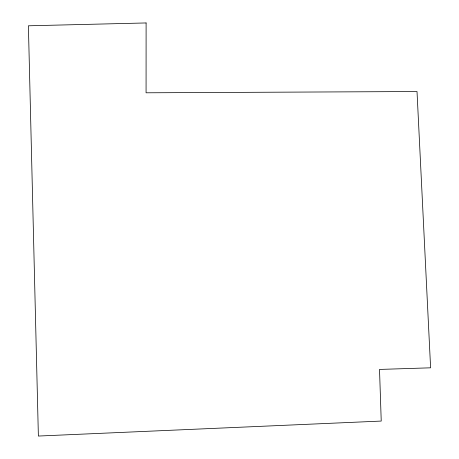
<?xml version="1.0" encoding="UTF-8"?>
<svg xmlns="http://www.w3.org/2000/svg" width="459" height="459" viewBox="0 0 459 459"><rect width="100%" height="100%" fill="white"/><g stroke="black" fill="none" stroke-linecap="round" stroke-linejoin="round"><path stroke-width="0.69" d="M146.105 22.95L146.071 92.798L417.013 91.536L430.605 367.814L379.513 369.426L381.228 421.069L38.378 436.05L28.395 25.796L146.105 22.95"/></g></svg>
